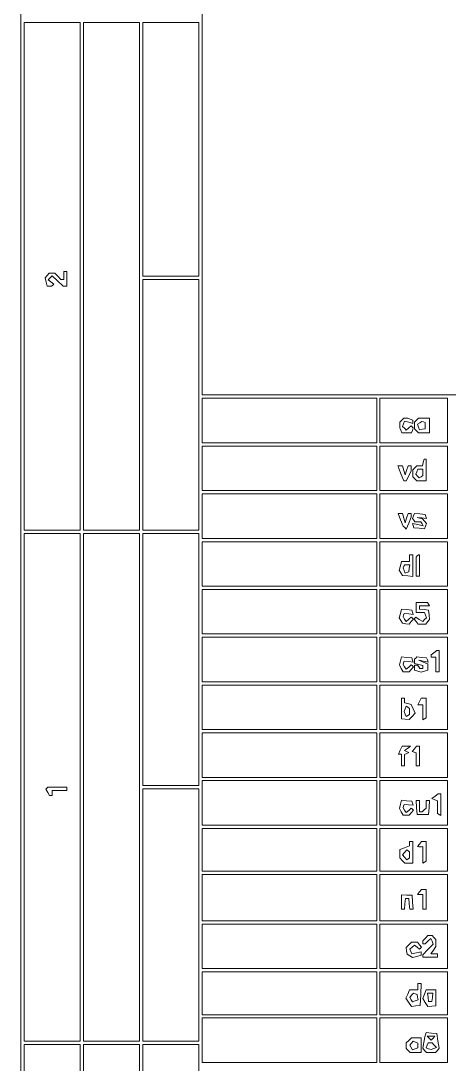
# Paper-space layout 'AN-02-DGE-008' of a CAD drawing. Header units: metres, sheet in millimetres. Extents: x 12 to 193, y 4 to 291.
# Drawn here: x 29.4 to 61.2, y 79.1 to 156.6 of the extents above; entities that cross this region are included whole.
import ezdxf

# ---------------------------------------------------------------- set-up
doc = ezdxf.new("R2010")
doc.units = ezdxf.units.M
doc.layers.add('DGE_CONTORNOS', color=7, linetype='Continuous', lineweight=0)
doc.layers.add('DGE_DATOS', color=7, linetype='Continuous', lineweight=0)

# ---------------------------------------------------------------- blocks, each defined once
blk = doc.blocks.new('LP_REF_DGE_MT_008')
at = {"layer": 'DGE_CONTORNOS'}
for points in [[(29.374, 147.736), (29.374, 24.923), (111.396, 24.923), (193.417, 24.923), (193.417, 147.736), (193.417, 270.55), (111.396, 270.55), (29.374, 270.55)], [(193.172, 202.497), (193.172, 134.689), (186.985, 134.689), (180.798, 134.689), (180.798, 131.749), (180.798, 128.809), (111.824, 128.809), (42.85, 128.809), (42.85, 199.557), (42.85, 270.305), (118.011, 270.305), (193.172, 270.305)], [(33.785, 137.63), (33.785, 118.763), (31.702, 118.763), (29.619, 118.763), (29.619, 137.63), (29.619, 156.496), (31.702, 156.496), (33.785, 156.496)], [(38.195, 137.63), (38.195, 118.763), (36.112, 118.763), (34.03, 118.763), (34.03, 137.63), (34.03, 156.496), (36.112, 156.496), (38.195, 156.496)], [(42.605, 147.063), (42.605, 137.63), (40.523, 137.63), (38.44, 137.63), (38.44, 147.063), (38.44, 156.496), (40.523, 156.496), (42.605, 156.496)], [(32.56, 137.691), (32.56, 137.384), (32.456, 137.384), (32.352, 137.384), (32.131, 137.63), (31.909, 137.875), (31.698, 137.875), (31.487, 137.875), (31.336, 137.692), (31.185, 137.51), (31.262, 137.202), (31.339, 136.894), (31.5, 136.894), (31.661, 136.894), (31.741, 136.974), (31.821, 137.054), (31.608, 137.211), (31.396, 137.368), (31.549, 137.523), (31.701, 137.678), (32.106, 137.286), (32.51, 136.894), (32.657, 136.894), (32.805, 136.894), (32.805, 137.446), (32.805, 137.997), (32.682, 137.997), (32.56, 137.997)], [(42.605, 128.074), (42.605, 118.763), (40.523, 118.763), (38.44, 118.763), (38.44, 128.074), (38.44, 137.384), (40.523, 137.384), (42.605, 137.384)], [(55.837, 126.91), (55.837, 125.256), (49.344, 125.256), (42.85, 125.256), (42.85, 126.91), (42.85, 128.564), (49.344, 128.564), (55.837, 128.564)], [(61.105, 126.91), (61.105, 125.256), (58.593, 125.256), (56.082, 125.256), (56.082, 126.91), (56.082, 128.564), (58.593, 128.564), (61.105, 128.564)], [(57.699, 126.947), (57.552, 126.8), (57.552, 126.589), (57.552, 126.379), (57.626, 126.185), (57.701, 125.991), (58.059, 125.991), (58.417, 125.991), (58.49, 126.18), (58.562, 126.369), (58.489, 126.443), (58.415, 126.516), (58.223, 126.357), (58.032, 126.198), (57.898, 126.331), (57.764, 126.465), (57.839, 126.66), (57.914, 126.855), (58.223, 126.777), (58.532, 126.7), (58.532, 126.822), (58.532, 126.945), (58.338, 127.02), (58.144, 127.094), (57.995, 127.094), (57.846, 127.094)], [(58.801, 126.947), (58.654, 126.8), (58.654, 126.543), (58.654, 126.285), (58.801, 126.138), (58.949, 125.991), (59.353, 125.991), (59.757, 125.991), (59.757, 126.543), (59.757, 127.094), (59.353, 127.094), (58.949, 127.094)], [(59.451, 126.534), (59.451, 126.301), (59.236, 126.26), (59.021, 126.218), (58.943, 126.423), (58.864, 126.629), (59.035, 126.737), (59.206, 126.845), (59.328, 126.806), (59.451, 126.767)], [(55.837, 123.357), (55.837, 121.704), (49.344, 121.704), (42.85, 121.704), (42.85, 123.357), (42.85, 125.011), (49.344, 125.011), (55.837, 125.011)], [(61.105, 123.357), (61.105, 121.704), (58.593, 121.704), (56.082, 121.704), (56.082, 123.357), (56.082, 125.011), (58.593, 125.011), (61.105, 125.011)], [(57.45, 123.449), (57.492, 123.357), (57.669, 122.898), (57.846, 122.439), (57.941, 122.439), (58.036, 122.439), (58.223, 122.8), (58.409, 123.161), (58.409, 123.351), (58.409, 123.541), (58.297, 123.541), (58.185, 123.541), (58.067, 123.204), (57.95, 122.867), (57.86, 123.204), (57.77, 123.541), (57.59, 123.541), (57.409, 123.541)], [(59.303, 123.786), (59.238, 123.541), (59.032, 123.541), (58.826, 123.541), (58.679, 123.394), (58.532, 123.247), (58.532, 122.99), (58.532, 122.733), (58.679, 122.586), (58.826, 122.439), (59.169, 122.439), (59.512, 122.439), (59.512, 123.235), (59.512, 124.031), (59.439, 124.031), (59.367, 124.031)], [(59.267, 123.058), (59.267, 122.821), (59.134, 122.738), (59.001, 122.656), (58.873, 122.784), (58.744, 122.912), (58.818, 123.104), (58.892, 123.296), (59.079, 123.296), (59.267, 123.296)], [(55.837, 119.805), (55.837, 118.151), (49.344, 118.151), (42.85, 118.151), (42.85, 119.805), (42.85, 121.459), (49.344, 121.459), (55.837, 121.459)], [(61.105, 119.805), (61.105, 118.151), (58.593, 118.151), (56.082, 118.151), (56.082, 119.805), (56.082, 121.459), (58.593, 121.459), (61.105, 121.459)], [(57.618, 119.529), (57.81, 119.07), (57.923, 118.956), (58.036, 118.843), (58.223, 119.289), (58.409, 119.736), (58.409, 119.862), (58.409, 119.988), (58.297, 119.988), (58.185, 119.988), (58.067, 119.652), (57.95, 119.315), (57.86, 119.652), (57.77, 119.988), (57.598, 119.988), (57.426, 119.988)], [(58.582, 119.818), (58.51, 119.633), (58.59, 119.504), (58.669, 119.376), (58.9, 119.376), (59.13, 119.376), (59.218, 119.234), (59.305, 119.093), (58.909, 119.172), (58.512, 119.251), (58.562, 119.099), (58.612, 118.947), (59.002, 118.909), (59.391, 118.87), (59.465, 119.063), (59.539, 119.257), (59.394, 119.431), (59.249, 119.606), (59.044, 119.658), (58.838, 119.71), (59.185, 119.667), (59.532, 119.623), (59.482, 119.775), (59.432, 119.927), (59.042, 119.966), (58.653, 120.004)], [(33.785, 99.652), (33.785, 80.786), (31.702, 80.786), (29.619, 80.786), (29.619, 99.652), (29.619, 118.518), (31.702, 118.518), (33.785, 118.518)], [(38.195, 99.652), (38.195, 80.786), (36.112, 80.786), (34.03, 80.786), (34.03, 99.652), (34.03, 118.518), (36.112, 118.518), (38.195, 118.518)], [(42.605, 109.147), (42.605, 99.775), (40.523, 99.775), (38.44, 99.775), (38.44, 109.147), (38.44, 118.518), (40.523, 118.518), (42.605, 118.518)], [(55.837, 116.252), (55.837, 114.598), (49.344, 114.598), (42.85, 114.598), (42.85, 116.252), (42.85, 117.906), (49.344, 117.906), (55.837, 117.906)], [(61.105, 116.252), (61.105, 114.598), (58.593, 114.598), (56.082, 114.598), (56.082, 116.252), (56.082, 117.906), (58.593, 117.906), (61.105, 117.906)], [(58.287, 116.681), (58.287, 116.436), (57.983, 116.436), (57.679, 116.436), (57.597, 116.111), (57.516, 115.785), (57.638, 115.59), (57.76, 115.394), (58.146, 115.356), (58.532, 115.318), (58.532, 116.122), (58.532, 116.926), (58.409, 116.926), (58.287, 116.926)], [(58.859, 116.844), (58.777, 116.762), (58.777, 116.048), (58.777, 115.333), (58.9, 115.333), (59.022, 115.333), (59.022, 116.129), (59.022, 116.926), (58.981, 116.926), (58.94, 116.926)], [(58.265, 115.925), (58.226, 115.659), (58.088, 115.613), (57.95, 115.568), (57.873, 115.768), (57.796, 115.968), (57.865, 116.079), (57.934, 116.191), (58.119, 116.191), (58.304, 116.191)], [(55.837, 112.699), (55.837, 111.045), (49.344, 111.045), (42.85, 111.045), (42.85, 112.699), (42.85, 114.353), (49.344, 114.353), (55.837, 114.353)], [(61.105, 112.699), (61.105, 111.045), (58.593, 111.045), (56.082, 111.045), (56.082, 112.699), (56.082, 114.353), (58.593, 114.353), (61.105, 114.353)], [(58.777, 113.006), (58.777, 112.638), (59.087, 112.638), (59.397, 112.638), (59.471, 112.446), (59.545, 112.254), (59.403, 112.112), (59.261, 111.97), (59.007, 112.129), (58.753, 112.287), (58.686, 112.221), (58.62, 112.154), (58.775, 111.967), (58.93, 111.78), (59.206, 111.78), (59.482, 111.78), (59.628, 111.957), (59.775, 112.133), (59.735, 112.477), (59.696, 112.822), (59.359, 112.861), (59.022, 112.899), (59.022, 113.014), (59.022, 113.128), (59.397, 113.128), (59.772, 113.128), (59.696, 113.251), (59.62, 113.373), (59.199, 113.373), (58.777, 113.373)], [(57.599, 112.565), (57.516, 112.233), (57.638, 112.037), (57.761, 111.842), (58.004, 111.805), (58.247, 111.769), (58.407, 111.961), (58.567, 112.154), (58.491, 112.23), (58.415, 112.305), (58.219, 112.143), (58.023, 111.98), (57.912, 112.156), (57.801, 112.332), (57.842, 112.454), (57.884, 112.577), (58.22, 112.54), (58.557, 112.502), (58.504, 112.662), (58.452, 112.822), (58.067, 112.86), (57.683, 112.898)], [(55.837, 109.147), (55.837, 107.493), (49.344, 107.493), (42.85, 107.493), (42.85, 109.147), (42.85, 110.8), (49.344, 110.8), (55.837, 110.8)], [(61.105, 109.147), (61.105, 107.493), (58.593, 107.493), (56.082, 107.493), (56.082, 109.147), (56.082, 110.8), (58.593, 110.8), (61.105, 110.8)], [(57.607, 109.043), (57.531, 108.741), (57.668, 108.484), (57.806, 108.228), (58.031, 108.228), (58.257, 108.228), (58.412, 108.414), (58.567, 108.601), (58.491, 108.677), (58.415, 108.753), (58.219, 108.59), (58.023, 108.427), (57.912, 108.603), (57.801, 108.779), (57.842, 108.902), (57.884, 109.024), (58.22, 108.987), (58.557, 108.95), (58.504, 109.109), (58.452, 109.269), (58.067, 109.307), (57.683, 109.345)], [(58.742, 109.254), (58.654, 109.167), (58.654, 109.006), (58.654, 108.845), (58.961, 108.768), (59.267, 108.691), (59.267, 108.582), (59.267, 108.473), (59.152, 108.473), (59.036, 108.473), (58.961, 108.595), (58.885, 108.718), (58.77, 108.718), (58.654, 108.718), (58.654, 108.542), (58.654, 108.367), (58.9, 108.289), (59.145, 108.211), (59.39, 108.289), (59.635, 108.367), (59.635, 108.593), (59.635, 108.82), (59.298, 108.953), (58.961, 109.087), (59.31, 109.019), (59.659, 108.952), (59.606, 109.111), (59.554, 109.269), (59.192, 109.306), (58.829, 109.342)], [(60.094, 109.65), (59.88, 109.487), (59.88, 109.409), (59.88, 109.33), (60.063, 109.33), (60.247, 109.33), (60.247, 108.779), (60.247, 108.228), (60.37, 108.228), (60.492, 108.228), (60.492, 109.024), (60.492, 109.82), (60.4, 109.816), (60.308, 109.813)], [(55.837, 105.594), (55.837, 103.94), (49.344, 103.94), (42.85, 103.94), (42.85, 105.594), (42.85, 107.248), (49.344, 107.248), (55.837, 107.248)], [(61.105, 105.594), (61.105, 103.94), (58.593, 103.94), (56.082, 103.94), (56.082, 105.594), (56.082, 107.248), (58.593, 107.248), (61.105, 107.248)], [(57.674, 105.498), (57.674, 104.728), (57.964, 104.705), (58.254, 104.681), (58.474, 104.923), (58.693, 105.166), (58.548, 105.484), (58.404, 105.802), (58.161, 105.865), (57.919, 105.929), (57.919, 106.098), (57.919, 106.268), (57.797, 106.268), (57.674, 106.268)], [(59.022, 106.023), (58.891, 105.778), (59.079, 105.778), (59.267, 105.778), (59.267, 105.219), (59.267, 104.661), (59.39, 104.736), (59.512, 104.812), (59.512, 105.54), (59.512, 106.268), (59.333, 106.268), (59.153, 106.268)], [(58.287, 105.288), (58.287, 105.057), (58.164, 104.981), (58.04, 104.905), (57.967, 105.096), (57.893, 105.288), (57.967, 105.479), (58.04, 105.671), (58.164, 105.594), (58.287, 105.518)], [(55.837, 102.041), (55.837, 100.387), (49.344, 100.387), (42.85, 100.387), (42.85, 102.041), (42.85, 103.695), (49.344, 103.695), (55.837, 103.695)], [(61.105, 102.041), (61.105, 100.387), (58.593, 100.387), (56.082, 100.387), (56.082, 102.041), (56.082, 103.695), (58.593, 103.695), (61.105, 103.695)], [(57.594, 102.408), (57.452, 102.102), (57.563, 102.102), (57.674, 102.102), (57.674, 101.674), (57.674, 101.245), (57.797, 101.245), (57.919, 101.245), (57.919, 101.663), (57.919, 102.082), (58.073, 102.153), (58.226, 102.225), (58.066, 102.299), (57.906, 102.372), (58.127, 102.54), (58.348, 102.707), (58.042, 102.71), (57.736, 102.713)], [(58.639, 102.511), (58.471, 102.308), (58.624, 102.256), (58.777, 102.204), (58.777, 101.725), (58.777, 101.245), (58.9, 101.245), (59.022, 101.245), (59.022, 101.98), (59.022, 102.715), (58.915, 102.715), (58.807, 102.715)], [(55.837, 98.488), (55.837, 96.835), (49.344, 96.835), (42.85, 96.835), (42.85, 98.488), (42.85, 100.142), (49.344, 100.142), (55.837, 100.142)], [(61.105, 98.488), (61.105, 96.835), (58.593, 96.835), (56.082, 96.835), (56.082, 98.488), (56.082, 100.142), (58.593, 100.142), (61.105, 100.142)], [(31.301, 99.578), (31.226, 99.503), (31.371, 99.272), (31.516, 99.04), (31.609, 99.04), (31.702, 99.04), (31.702, 99.223), (31.702, 99.407), (32.253, 99.407), (32.805, 99.407), (32.805, 99.53), (32.805, 99.652), (32.09, 99.652), (31.375, 99.652)], [(42.605, 90.158), (42.605, 80.786), (40.523, 80.786), (38.44, 80.786), (38.44, 90.158), (38.44, 99.53), (40.523, 99.53), (42.605, 99.53)], [(57.607, 98.385), (57.531, 98.082), (57.668, 97.826), (57.806, 97.57), (58.031, 97.57), (58.257, 97.57), (58.412, 97.756), (58.567, 97.943), (58.491, 98.019), (58.415, 98.095), (58.219, 97.932), (58.023, 97.769), (57.912, 97.945), (57.801, 98.121), (57.843, 98.243), (57.885, 98.366), (58.216, 98.342), (58.548, 98.318), (58.5, 98.464), (58.452, 98.611), (58.067, 98.649), (57.683, 98.687)], [(58.801, 98.152), (58.838, 97.631), (59.267, 97.631), (59.696, 97.631), (59.733, 98.152), (59.771, 98.672), (59.642, 98.672), (59.512, 98.672), (59.512, 98.39), (59.512, 98.109), (59.365, 97.962), (59.218, 97.815), (59.12, 97.815), (59.022, 97.815), (59.022, 98.243), (59.022, 98.672), (58.892, 98.672), (58.763, 98.672)], [(60.179, 98.987), (59.941, 98.812), (60.155, 98.729), (60.37, 98.646), (60.37, 98.176), (60.37, 97.707), (60.492, 97.631), (60.615, 97.555), (60.615, 98.359), (60.615, 99.162), (60.516, 99.162), (60.416, 99.162)], [(55.837, 94.997), (55.837, 93.404), (49.344, 93.404), (42.85, 93.404), (42.85, 94.997), (42.85, 96.59), (49.344, 96.59), (55.837, 96.59)], [(61.105, 94.997), (61.105, 93.404), (58.593, 93.404), (56.082, 93.404), (56.082, 94.997), (56.082, 96.59), (58.593, 96.59), (61.105, 96.59)], [(58.287, 95.453), (58.287, 95.296), (57.919, 95.157), (57.552, 95.018), (57.552, 94.71), (57.552, 94.402), (57.744, 94.209), (57.937, 94.017), (58.234, 94.017), (58.532, 94.017), (58.532, 94.813), (58.532, 95.61), (58.409, 95.61), (58.287, 95.61)], [(59.022, 95.426), (58.87, 95.242), (58.976, 95.227), (59.083, 95.213), (59.175, 95.227), (59.267, 95.242), (59.267, 94.622), (59.267, 94.002), (59.39, 94.078), (59.512, 94.154), (59.512, 94.882), (59.512, 95.61), (59.343, 95.61), (59.175, 95.61)], [(58.287, 94.629), (58.287, 94.399), (58.178, 94.332), (58.07, 94.265), (57.918, 94.447), (57.767, 94.629), (57.918, 94.812), (58.07, 94.994), (58.178, 94.927), (58.287, 94.86)], [(55.837, 91.444), (55.837, 89.729), (49.344, 89.729), (42.85, 89.729), (42.85, 91.444), (42.85, 93.159), (49.344, 93.159), (55.837, 93.159)], [(61.105, 91.444), (61.105, 89.729), (58.593, 89.729), (56.082, 89.729), (56.082, 91.444), (56.082, 93.159), (58.593, 93.159), (61.105, 93.159)], [(57.674, 91.12), (57.674, 90.587), (57.789, 90.587), (57.904, 90.587), (57.942, 90.985), (57.981, 91.383), (58.103, 91.383), (58.226, 91.383), (58.264, 90.985), (58.302, 90.587), (58.424, 90.587), (58.546, 90.587), (58.508, 91.107), (58.471, 91.628), (58.073, 91.64), (57.674, 91.653)], [(59.022, 91.873), (58.87, 91.689), (59.068, 91.689), (59.267, 91.689), (59.267, 91.138), (59.267, 90.587), (59.39, 90.587), (59.512, 90.587), (59.512, 91.322), (59.512, 92.057), (59.343, 92.057), (59.175, 92.057)], [(55.837, 87.83), (55.837, 86.176), (49.344, 86.176), (42.85, 86.176), (42.85, 87.83), (42.85, 89.484), (49.344, 89.484), (55.837, 89.484)], [(61.105, 87.83), (61.105, 86.176), (58.593, 86.176), (56.082, 86.176), (56.082, 87.83), (56.082, 89.484), (58.593, 89.484), (61.105, 89.484)], [(59.46, 88.434), (59.267, 88.242), (59.267, 88.128), (59.267, 88.014), (59.349, 88.014), (59.432, 88.014), (59.653, 88.215), (59.874, 88.415), (59.955, 88.206), (60.035, 87.998), (59.651, 87.602), (59.267, 87.206), (59.267, 87.12), (59.267, 87.034), (59.818, 87.034), (60.37, 87.034), (60.37, 87.157), (60.37, 87.279), (60.118, 87.279), (59.866, 87.279), (60.056, 87.551), (60.247, 87.824), (60.247, 88.078), (60.247, 88.333), (60.1, 88.48), (59.953, 88.627), (59.803, 88.627), (59.652, 88.627)], [(58.228, 87.938), (58.029, 87.739), (58.066, 87.491), (58.103, 87.243), (58.299, 87.12), (58.494, 86.998), (58.819, 87.08), (59.145, 87.161), (59.145, 87.291), (59.145, 87.421), (58.793, 87.344), (58.441, 87.266), (58.371, 87.448), (58.302, 87.629), (58.478, 87.775), (58.654, 87.922), (58.841, 87.767), (59.028, 87.612), (59.104, 87.687), (59.179, 87.763), (59.024, 87.95), (58.87, 88.137), (58.648, 88.137), (58.427, 88.137)], [(55.837, 84.339), (55.837, 82.746), (49.344, 82.746), (42.85, 82.746), (42.85, 84.339), (42.85, 85.931), (49.344, 85.931), (55.837, 85.931)], [(61.105, 84.339), (61.105, 82.746), (58.593, 82.746), (56.082, 82.746), (56.082, 84.339), (56.082, 85.931), (58.593, 85.931), (61.105, 85.931)], [(58.9, 84.829), (58.9, 84.584), (58.591, 84.584), (58.282, 84.584), (58.144, 84.283), (58.007, 83.981), (58.213, 83.667), (58.42, 83.352), (58.751, 83.396), (59.083, 83.44), (59.119, 84.257), (59.156, 85.074), (59.028, 85.074), (58.9, 85.074)], [(59.383, 84.261), (59.261, 83.938), (59.449, 83.65), (59.638, 83.362), (59.943, 83.387), (60.247, 83.412), (60.247, 83.998), (60.247, 84.584), (59.877, 84.584), (59.506, 84.584)], [(58.878, 84.053), (58.918, 83.848), (58.712, 83.769), (58.507, 83.691), (58.404, 83.857), (58.301, 84.024), (58.435, 84.186), (58.569, 84.347), (58.703, 84.302), (58.838, 84.257)], [(59.98, 84.029), (59.941, 83.719), (59.818, 83.719), (59.696, 83.719), (59.657, 84.029), (59.618, 84.339), (59.818, 84.339), (60.018, 84.339)], [(55.837, 80.847), (55.837, 79.194), (49.344, 79.194), (42.85, 79.194), (42.85, 80.847), (42.85, 82.501), (49.344, 82.501), (55.837, 82.501)], [(61.105, 80.847), (61.105, 79.194), (58.593, 79.194), (56.082, 79.194), (56.082, 80.847), (56.082, 82.501), (58.593, 82.501), (61.105, 82.501)], [(58.234, 80.839), (58.042, 80.646), (58.042, 80.434), (58.042, 80.223), (58.189, 80.076), (58.336, 79.929), (58.74, 79.929), (59.145, 79.929), (59.145, 80.48), (59.145, 81.031), (58.786, 81.031), (58.427, 81.031)], [(58.9, 80.463), (58.9, 80.288), (58.703, 80.213), (58.507, 80.138), (58.404, 80.305), (58.301, 80.472), (58.425, 80.622), (58.55, 80.772), (58.725, 80.704), (58.9, 80.637)], [(59.461, 81.253), (59.411, 81.092), (59.338, 80.677), (59.266, 80.261), (59.404, 80.095), (59.542, 79.929), (59.88, 79.929), (60.217, 79.929), (60.352, 80.091), (60.487, 80.253), (60.395, 80.795), (60.303, 81.337), (59.907, 81.376), (59.51, 81.414)], [(60.123, 80.481), (60.275, 80.299), (60.077, 80.223), (59.88, 80.147), (59.698, 80.217), (59.516, 80.287), (59.588, 80.475), (59.661, 80.664), (59.816, 80.664), (59.972, 80.664)], [(60.027, 81.007), (59.88, 80.86), (59.733, 81.007), (59.586, 81.154), (59.88, 81.154), (60.174, 81.154)], [(33.785, 61.675), (33.785, 42.809), (31.702, 42.809), (29.619, 42.809), (29.619, 61.675), (29.619, 80.541), (31.702, 80.541), (33.785, 80.541)], [(38.195, 61.675), (38.195, 42.809), (36.112, 42.809), (34.03, 42.809), (34.03, 61.675), (34.03, 80.541), (36.112, 80.541), (38.195, 80.541)], [(42.605, 71.169), (42.605, 61.798), (40.523, 61.798), (38.44, 61.798), (38.44, 71.169), (38.44, 80.541), (40.523, 80.541), (42.605, 80.541)]]:
    blk.add_lwpolyline(points, close=True, dxfattribs=at)

psp = doc.layouts.new('AN-02-DGE-008')

# ---------------------------------------------------------------- block references
at = {"layer": 'DGE_DATOS'}
psp.add_blockref('LP_REF_DGE_MT_008', (0, 0), dxfattribs=at)

doc.saveas('drawing.dxf')
